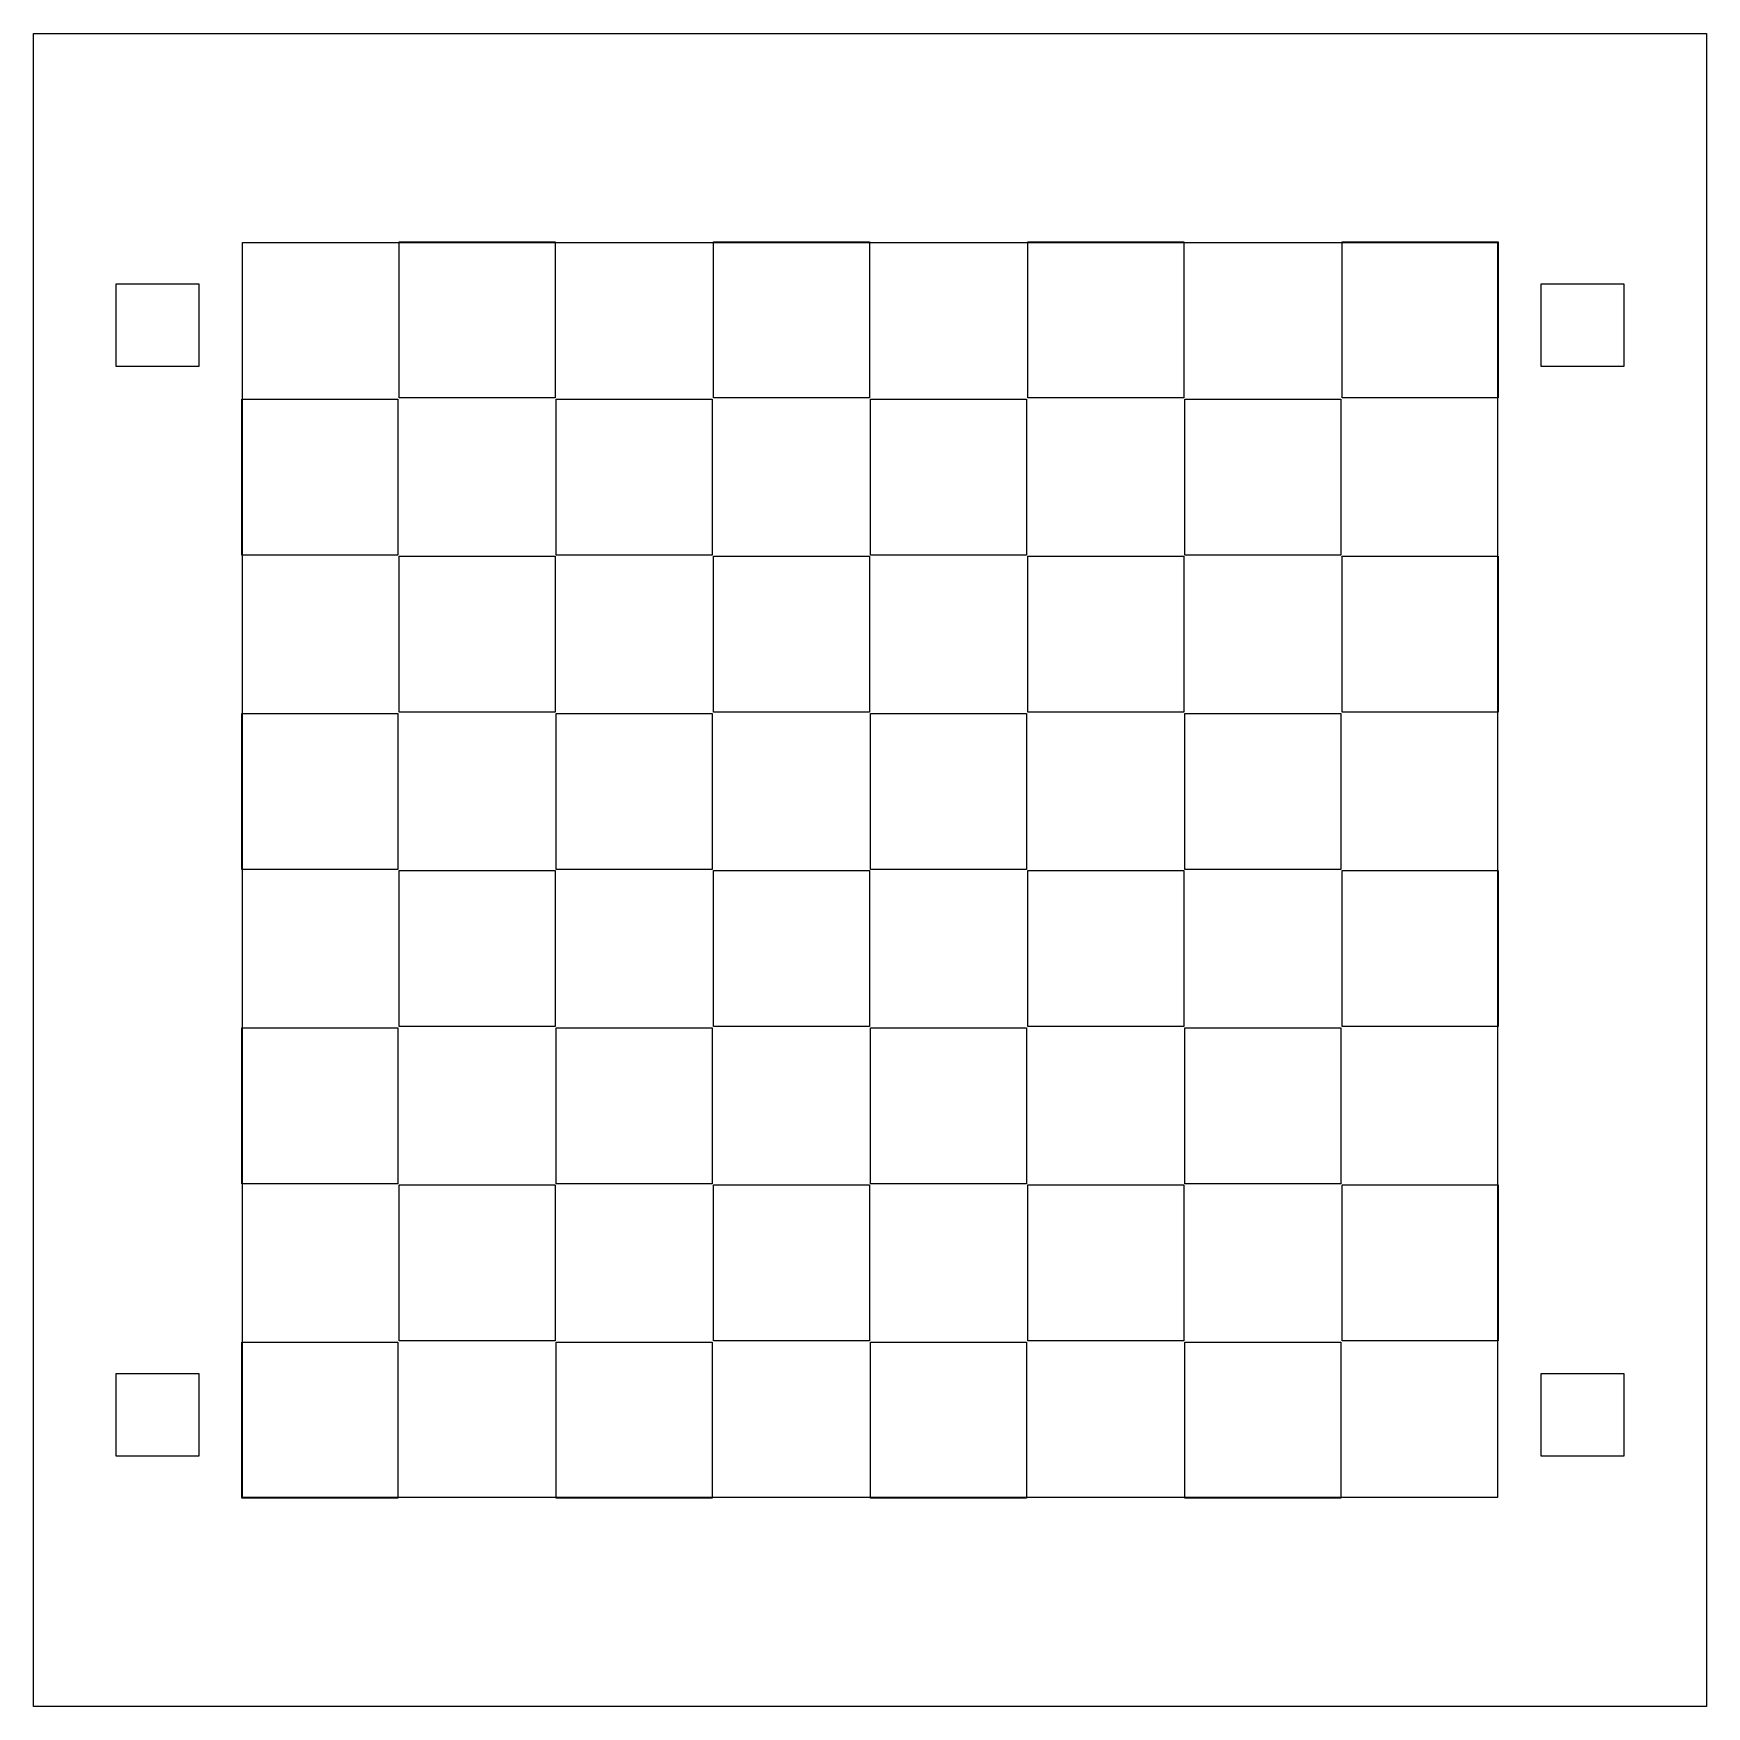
# Model space of a CAD drawing. Extents: x 0 to 400, y 0 to 400.
import ezdxf

# ---------------------------------------------------------------- set-up
doc = ezdxf.new("R2010")
doc.units = 0
doc.layers.add('Layer_1', color=7, linetype='CONTINUOUS')

msp = doc.modelspace()

# ---------------------------------------------------------------- linework, layer by layer
at = {"layer": 'Layer_1', "color": 7}
for points in [[(0.394943, 399.605047), (399.605049, 399.605047), (399.605049, 0.39494), (0.394943, 0.39494), (0.394943, 399.605047)], [(50.296205, 349.703803), (349.703813, 349.703803), (349.703813, 50.296195), (50.296205, 50.296195), (50.296205, 349.703803)], [(87.645037, 349.85497), (124.854978, 349.85497), (124.854978, 312.645028), (87.645037, 312.645028), (87.645037, 349.85497)], [(162.645025, 349.85497), (199.854967, 349.85497), (199.854967, 312.645028), (162.645025, 312.645028), (162.645025, 349.85497)], [(237.64503, 349.85497), (274.854972, 349.85497), (274.854972, 312.645028), (237.64503, 312.645028), (237.64503, 349.85497)], [(312.644988, 349.85497), (349.854929, 349.85497), (349.854929, 312.645028), (312.644988, 312.645028), (312.644988, 349.85497)], [(20.154724, 339.845276), (39.845277, 339.845276), (39.845277, 320.154723), (20.154724, 320.154723), (20.154724, 339.845276)], [(360.154728, 339.845276), (379.845281, 339.845276), (379.845281, 320.154723), (360.154728, 320.154723), (360.154728, 339.845276)], [(50.145027, 312.354965), (87.354969, 312.354965), (87.354969, 275.145023), (50.145027, 275.145023), (50.145027, 312.354965)], [(125.145041, 312.354965), (162.354982, 312.354965), (162.354982, 275.145023), (125.145041, 275.145023), (125.145041, 312.354965)], [(200.145026, 312.354965), (237.354968, 312.354965), (237.354968, 275.145023), (200.145026, 275.145023), (200.145026, 312.354965)], [(275.145032, 312.354965), (312.354973, 312.354965), (312.354973, 275.145023), (275.145032, 275.145023), (275.145032, 312.354965)], [(87.645028, 274.854971), (124.85497, 274.854971), (124.85497, 237.64503), (87.645028, 237.64503), (87.645028, 274.854971)], [(162.645025, 274.854971), (199.854967, 274.854971), (199.854967, 237.64503), (162.645025, 237.64503), (162.645025, 274.854971)], [(237.64503, 274.854971), (274.854972, 274.854971), (274.854972, 237.64503), (237.64503, 237.64503), (237.64503, 274.854971)], [(312.644988, 274.854971), (349.854929, 274.854971), (349.854929, 237.64503), (312.644988, 237.64503), (312.644988, 274.854971)], [(50.145027, 237.354972), (87.354969, 237.354972), (87.354969, 200.14503), (50.145027, 200.14503), (50.145027, 237.354972)], [(125.145032, 237.354972), (162.354974, 237.354972), (162.354974, 200.14503), (125.145032, 200.14503), (125.145032, 237.354972)], [(200.145026, 237.354972), (237.354968, 237.354972), (237.354968, 200.14503), (200.145026, 200.14503), (200.145026, 237.354972)], [(275.145032, 237.354972), (312.354973, 237.354972), (312.354973, 200.14503), (275.145032, 200.14503), (275.145032, 237.354972)], [(87.645037, 199.854973), (124.854978, 199.854973), (124.854978, 162.645032), (87.645037, 162.645032), (87.645037, 199.854973)], [(162.645025, 199.854973), (199.854967, 199.854973), (199.854967, 162.645032), (162.645025, 162.645032), (162.645025, 199.854973)], [(237.64503, 199.854973), (274.854972, 199.854973), (274.854972, 162.645032), (237.64503, 162.645032), (237.64503, 199.854973)], [(312.644988, 199.854973), (349.854929, 199.854973), (349.854929, 162.645032), (312.644988, 162.645032), (312.644988, 199.854973)], [(50.145027, 162.354972), (87.354969, 162.354972), (87.354969, 125.14503), (50.145027, 125.14503), (50.145027, 162.354972)], [(125.145041, 162.354972), (162.354982, 162.354972), (162.354982, 125.14503), (125.145041, 125.14503), (125.145041, 162.354972)], [(200.145026, 162.354972), (237.354968, 162.354972), (237.354968, 125.14503), (200.145026, 125.14503), (200.145026, 162.354972)], [(275.145032, 162.354972), (312.354973, 162.354972), (312.354973, 125.14503), (275.145032, 125.14503), (275.145032, 162.354972)], [(87.645028, 124.854977), (124.85497, 124.854977), (124.85497, 87.645035), (87.645028, 87.645035), (87.645028, 124.854977)], [(162.645025, 124.854977), (199.854967, 124.854977), (199.854967, 87.645035), (162.645025, 87.645035), (162.645025, 124.854977)], [(237.64503, 124.854977), (274.854972, 124.854977), (274.854972, 87.645035), (237.64503, 87.645035), (237.64503, 124.854977)], [(312.644988, 124.854977), (349.854929, 124.854977), (349.854929, 87.645035), (312.644988, 87.645035), (312.644988, 124.854977)], [(50.145027, 87.354975), (87.354969, 87.354975), (87.354969, 50.145034), (50.145027, 50.145034), (50.145027, 87.354975)], [(125.145032, 87.354975), (162.354974, 87.354975), (162.354974, 50.145034), (125.145032, 50.145034), (125.145032, 87.354975)], [(200.145026, 87.354975), (237.354968, 87.354975), (237.354968, 50.145034), (200.145026, 50.145034), (200.145026, 87.354975)], [(275.145032, 87.354975), (312.354973, 87.354975), (312.354973, 50.145034), (275.145032, 50.145034), (275.145032, 87.354975)], [(20.154724, 79.845271), (39.845277, 79.845271), (39.845277, 60.154718), (20.154724, 60.154718), (20.154724, 79.845271)], [(360.154728, 79.845271), (379.845281, 79.845271), (379.845281, 60.154718), (360.154728, 60.154718), (360.154728, 79.845271)]]:
    msp.add_lwpolyline(points, close=True, dxfattribs=at)

doc.saveas('drawing.dxf')
